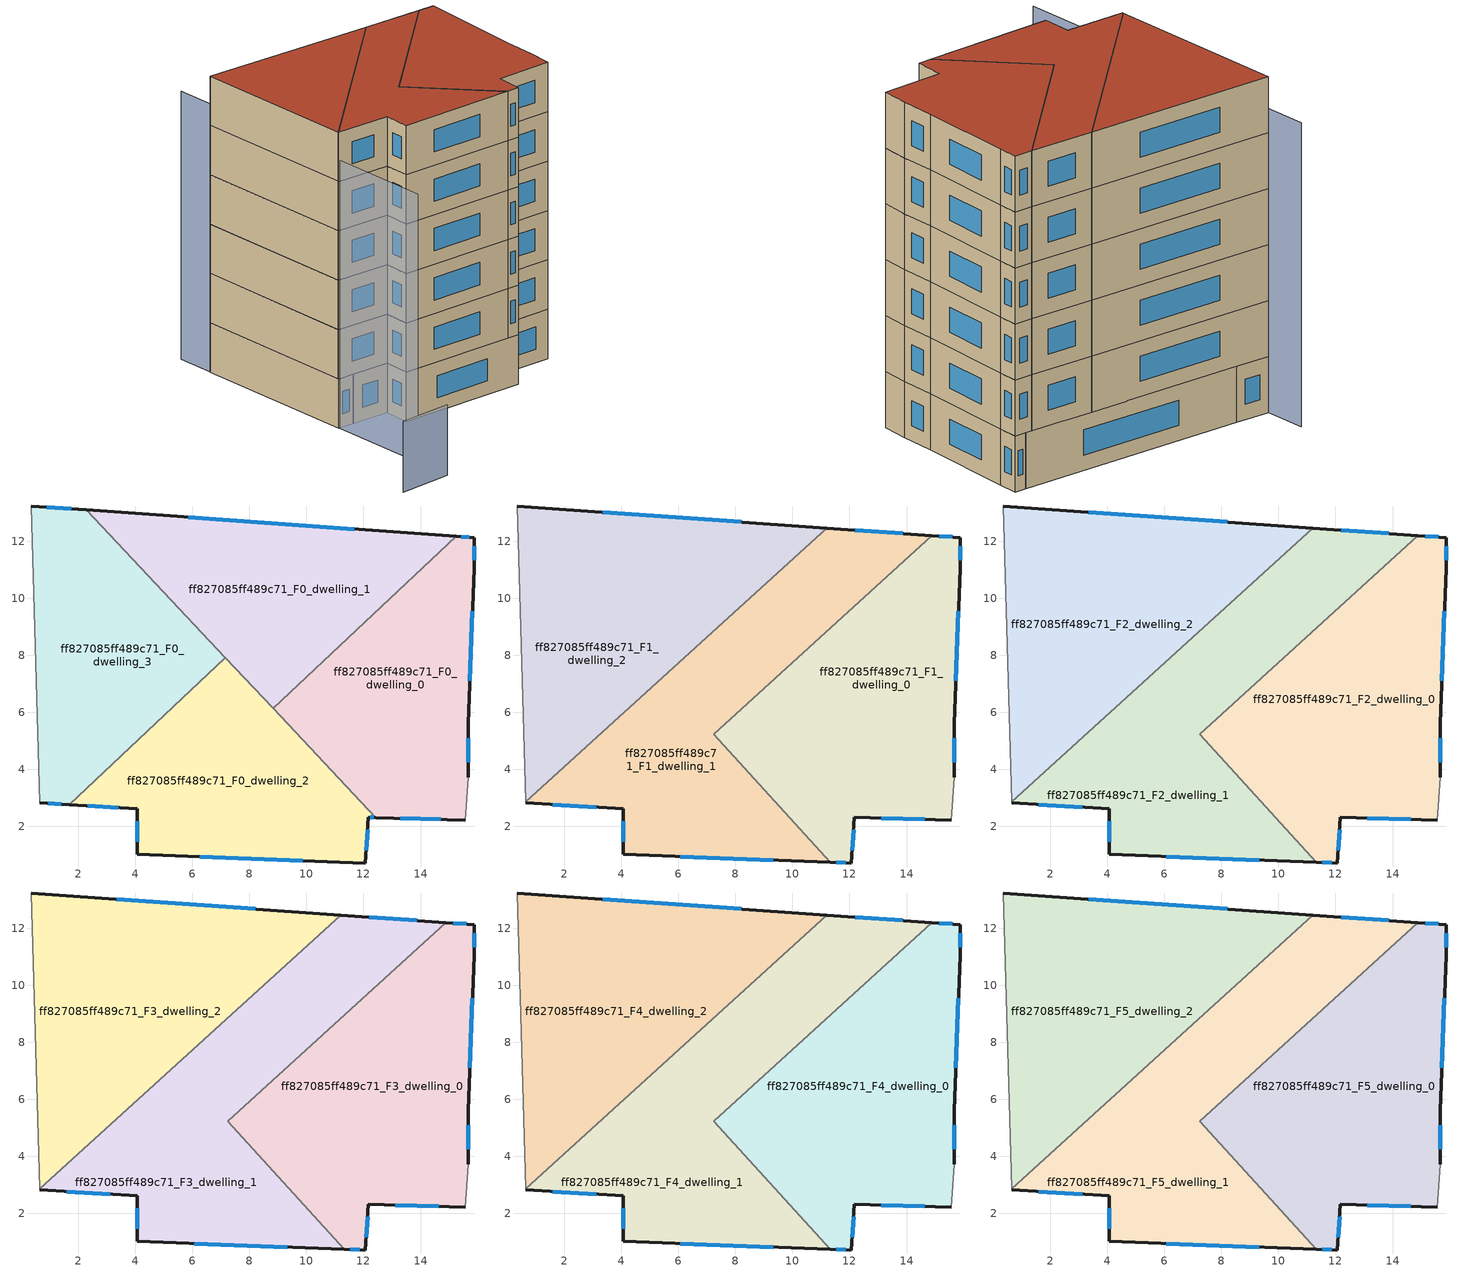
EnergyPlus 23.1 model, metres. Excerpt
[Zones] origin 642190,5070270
ff827085ff489c71_F0_dwelling_0
 floor ground (EU_floor_Construction): 15.88,12.13 15.88,11.03 15.67,5.62 15.67,3.72 15.57,2.22 12.43,2.31 8.83,6.14 15.25,12.17 z0
 wall outside (EU_wall_Construction): 15.67,3.72 15.67,5.62 15.88,11.03 15.88,12.13 15.25,12.17 / 12.43,2.31 15.57,2.22 z0:3
 wall adiabatic (EU_wall_Construction): 15.57,2.22 15.67,3.72 z0:3
 wall to ff827085ff489c71_F0_dwelling_1 (EU_wall_Construction): 15.25,12.17 8.83,6.14 z0:3
 wall to ff827085ff489c71_F0_dwelling_2 (EU_wall_Construction): 8.83,6.14 12.43,2.31 z0:3
 window (EU_Window_Construction): 15.7,12.14 15.42,12.16 / 15.88,11.33 15.88,11.82 / 15.73,7.11 15.82,9.54 / 15.67,4.24 15.67,5.1 / 13.3,2.29 14.71,2.25 z0.83:2.17
ff827085ff489c71_F0_dwelling_1
 floor ground (EU_floor_Construction): 15.25,12.17 8.83,6.14 2.29,13.09 z0
 wall outside (EU_wall_Construction): 15.25,12.17 2.29,13.09 z0:3
 wall to ff827085ff489c71_F0_dwelling_3 (EU_wall_Construction): 2.29,13.09 7.16,7.91 z0:3
 wall to ff827085ff489c71_F0_dwelling_2 (EU_wall_Construction): 7.16,7.91 8.83,6.14 z0:3
 window (EU_Window_Construction): 11.68,12.43 5.86,12.84 z0.83:2.17
 ceiling adiabatic (EU_roof_Construction): 14.88,12.2 11.19,12.46 6.72,8.38 8.56,6.43 z3
ff827085ff489c71_F0_dwelling_2
 floor ground (EU_floor_Construction): 7.16,7.91 12.43,2.31 12.17,2.32 12.07,0.72 4.06,1.02 4.06,2.62 1.69,2.76 z0
 wall outside (EU_wall_Construction): 1.69,2.76 4.06,2.62 4.06,1.02 12.07,0.72 12.17,2.32 12.43,2.31 z0:3
 wall to ff827085ff489c71_F0_dwelling_3 (EU_wall_Construction): 7.16,7.91 1.69,2.76 z0:3
 window (EU_Window_Construction): 4.06,2.18 4.06,1.46 / 2.34,2.72 3.41,2.66 / 12.24,2.32 12.36,2.32 / 12.1,1.16 12.14,1.88 / 6.27,0.94 9.87,0.8 z0.83:2.17
ff827085ff489c71_F0_dwelling_3
 floor ground (EU_floor_Construction): 2.29,13.09 7.16,7.91 1.69,2.76 0.66,2.82 0.36,13.23 z0
 wall outside (EU_wall_Construction): 2.29,13.09 0.36,13.23 / 0.66,2.82 1.69,2.76 z0:3
 wall adiabatic (EU_wall_Construction): 0.36,13.23 0.66,2.82 z0:3
 window (EU_Window_Construction): 1.76,13.13 0.89,13.19 / 0.94,2.81 1.4,2.78 z0.83:2.17
ff827085ff489c71_F1_dwelling_0
 floor to ff827085ff489c71_F0_dwelling_0 (EU_floor_Construction): 15.88,12.13 15.88,11.03 15.67,5.62 15.67,3.72 15.57,2.22 12.43,2.31 8.83,6.14 15.25,12.17 z3
 floor to ff827085ff489c71_F0_dwelling_2 (EU_floor_Construction): 8.56,6.43 12.43,2.31 12.17,2.32 12.07,0.72 11.33,0.75 7.24,5.23 z3
 floor to ff827085ff489c71_F0_dwelling_1 (EU_floor_Construction): 15.25,12.17 8.83,6.14 8.56,6.43 14.88,12.2 z3
 wall outside (EU_wall_Construction): 15.67,3.72 15.67,5.62 15.88,11.03 15.88,12.13 14.88,12.2 / 11.33,0.75 12.07,0.72 12.17,2.32 15.57,2.22 z3:6
 wall to ff827085ff489c71_F1_dwelling_1 (EU_wall_Construction): 14.88,12.2 7.24,5.23 11.33,0.75 z3:6
 wall adiabatic (EU_wall_Construction): 15.57,2.22 15.67,3.72 z3:6
 window (EU_Window_Construction): 15.6,12.15 15.15,12.18 / 15.88,11.33 15.88,11.82 / 15.73,7.11 15.82,9.54 / 15.67,4.24 15.67,5.1 / 13.11,2.29 14.64,2.25 / 12.1,1.16 12.14,1.88 / 11.53,0.74 11.86,0.73 z3.83:5.17
ff827085ff489c71_F1_dwelling_1
 floor to ff827085ff489c71_F0_dwelling_2 (EU_floor_Construction): 8.56,6.43 7.24,5.23 11.33,0.75 4.06,1.02 4.06,2.62 1.69,2.76 7.16,7.91 z3
 floor to ff827085ff489c71_F0_dwelling_3 (EU_floor_Construction): 6.72,8.38 7.16,7.91 1.69,2.76 0.66,2.82 0.66,2.86 z3
 floor adiabatic (EU_floor_Construction): 14.88,12.2 8.56,6.43 6.72,8.38 11.19,12.46 z3
 wall outside (EU_wall_Construction): 0.66,2.82 4.06,2.62 4.06,1.02 11.33,0.75 / 14.88,12.2 11.19,12.46 z3:6
 wall adiabatic (EU_wall_Construction): 0.66,2.86 0.66,2.82 z3:6
 wall to ff827085ff489c71_F1_dwelling_2 (EU_wall_Construction): 11.19,12.46 0.66,2.86 z3:6
 window (EU_Window_Construction): 6.06,0.95 9.33,0.82 / 4.06,2.18 4.06,1.46 / 1.6,2.77 3.13,2.68 / 13.87,12.27 12.21,12.39 z3.83:5.17
ff827085ff489c71_F1_dwelling_2
 floor to ff827085ff489c71_F0_dwelling_1 (EU_floor_Construction): 11.19,12.46 6.72,8.38 2.29,13.09 z3
 floor to ff827085ff489c71_F0_dwelling_3 (EU_floor_Construction): 2.29,13.09 6.72,8.38 0.66,2.86 0.36,13.23 z3
 wall outside (EU_wall_Construction): 11.19,12.46 0.36,13.23 z3:6
 wall adiabatic (EU_wall_Construction): 0.36,13.23 0.66,2.86 z3:6
 window (EU_Window_Construction): 8.21,12.67 3.34,13.02 z3.83:5.17
ff827085ff489c71_F2_dwelling_0
 floor to ff827085ff489c71_F1_dwelling_0 (EU_floor_Construction): 15.88,12.13 15.88,11.03 15.67,5.62 15.67,3.72 15.57,2.22 12.17,2.32 12.07,0.72 11.33,0.75 7.24,5.23 14.88,12.2 z6
 wall outside (EU_wall_Construction): 15.67,3.72 15.67,5.62 15.88,11.03 15.88,12.13 14.88,12.2 / 11.33,0.75 12.07,0.72 12.17,2.32 15.57,2.22 z6:9
 wall to ff827085ff489c71_F2_dwelling_1 (EU_wall_Construction): 14.88,12.2 7.24,5.23 11.33,0.75 z6:9
 wall adiabatic (EU_wall_Construction): 15.57,2.22 15.67,3.72 z6:9
 window (EU_Window_Construction): 15.6,12.15 15.15,12.18 / 15.88,11.33 15.88,11.82 / 15.73,7.11 15.82,9.54 / 15.67,4.24 15.67,5.1 / 13.11,2.29 14.64,2.25 / 12.1,1.16 12.14,1.88 / 11.53,0.74 11.86,0.73 z6.83:8.17
ff827085ff489c71_F2_dwelling_1
 floor to ff827085ff489c71_F1_dwelling_1 (EU_floor_Construction): 14.88,12.2 7.24,5.23 11.33,0.75 4.06,1.02 4.06,2.62 0.66,2.82 0.66,2.86 11.19,12.46 z6
 wall outside (EU_wall_Construction): 0.66,2.82 4.06,2.62 4.06,1.02 11.33,0.75 / 14.88,12.2 11.19,12.46 z6:9
 wall adiabatic (EU_wall_Construction): 0.66,2.86 0.66,2.82 z6:9
 wall to ff827085ff489c71_F2_dwelling_2 (EU_wall_Construction): 11.19,12.46 0.66,2.86 z6:9
 window (EU_Window_Construction): 6.06,0.95 9.33,0.82 / 4.06,2.18 4.06,1.46 / 1.6,2.77 3.13,2.68 / 13.87,12.27 12.21,12.39 z6.83:8.17
ff827085ff489c71_F2_dwelling_2
 floor to ff827085ff489c71_F1_dwelling_2 (EU_floor_Construction): 11.19,12.46 0.66,2.86 0.36,13.23 z6
 wall outside (EU_wall_Construction): 11.19,12.46 0.36,13.23 z6:9
 wall adiabatic (EU_wall_Construction): 0.36,13.23 0.66,2.86 z6:9
 window (EU_Window_Construction): 8.21,12.67 3.34,13.02 z6.83:8.17
ff827085ff489c71_F3_dwelling_0
 floor to ff827085ff489c71_F2_dwelling_0 (EU_floor_Construction): 15.88,12.13 15.88,11.03 15.67,5.62 15.67,3.72 15.57,2.22 12.17,2.32 12.07,0.72 11.33,0.75 7.24,5.23 14.88,12.2 z9
 wall outside (EU_wall_Construction): 15.67,3.72 15.67,5.62 15.88,11.03 15.88,12.13 14.88,12.2 / 11.33,0.75 12.07,0.72 12.17,2.32 15.57,2.22 z9:12
 wall to ff827085ff489c71_F3_dwelling_1 (EU_wall_Construction): 14.88,12.2 7.24,5.23 11.33,0.75 z9:12
 wall adiabatic (EU_wall_Construction): 15.57,2.22 15.67,3.72 z9:12
 window (EU_Window_Construction): 15.6,12.15 15.15,12.18 / 15.88,11.33 15.88,11.82 / 15.73,7.11 15.82,9.54 / 15.67,4.24 15.67,5.1 / 13.11,2.29 14.64,2.25 / 12.1,1.16 12.14,1.88 / 11.53,0.74 11.86,0.73 z9.83:11.17
ff827085ff489c71_F3_dwelling_1
 floor to ff827085ff489c71_F2_dwelling_1 (EU_floor_Construction): 14.88,12.2 7.24,5.23 11.33,0.75 4.06,1.02 4.06,2.62 0.66,2.82 0.66,2.86 11.19,12.46 z9
 wall outside (EU_wall_Construction): 0.66,2.82 4.06,2.62 4.06,1.02 11.33,0.75 / 14.88,12.2 11.19,12.46 z9:12
 wall adiabatic (EU_wall_Construction): 0.66,2.86 0.66,2.82 z9:12
 wall to ff827085ff489c71_F3_dwelling_2 (EU_wall_Construction): 11.19,12.46 0.66,2.86 z9:12
 window (EU_Window_Construction): 6.06,0.95 9.33,0.82 / 4.06,2.18 4.06,1.46 / 1.6,2.77 3.13,2.68 / 13.87,12.27 12.21,12.39 z9.83:11.17
ff827085ff489c71_F3_dwelling_2
 floor to ff827085ff489c71_F2_dwelling_2 (EU_floor_Construction): 11.19,12.46 0.66,2.86 0.36,13.23 z9
 wall outside (EU_wall_Construction): 11.19,12.46 0.36,13.23 z9:12
 wall adiabatic (EU_wall_Construction): 0.36,13.23 0.66,2.86 z9:12
 window (EU_Window_Construction): 8.21,12.67 3.34,13.02 z9.83:11.17
ff827085ff489c71_F4_dwelling_0
 floor to ff827085ff489c71_F3_dwelling_0 (EU_floor_Construction): 15.88,12.13 15.88,11.03 15.67,5.62 15.67,3.72 15.57,2.22 12.17,2.32 12.07,0.72 11.33,0.75 7.24,5.23 14.88,12.2 z12
 wall outside (EU_wall_Construction): 15.67,3.72 15.67,5.62 15.88,11.03 15.88,12.13 14.88,12.2 / 11.33,0.75 12.07,0.72 12.17,2.32 15.57,2.22 z12:15
 wall to ff827085ff489c71_F4_dwelling_1 (EU_wall_Construction): 14.88,12.2 7.24,5.23 11.33,0.75 z12:15
 wall adiabatic (EU_wall_Construction): 15.57,2.22 15.67,3.72 z12:15
 window (EU_Window_Construction): 15.6,12.15 15.15,12.18 / 15.88,11.33 15.88,11.82 / 15.73,7.11 15.82,9.54 / 15.67,4.24 15.67,5.1 / 13.11,2.29 14.64,2.25 / 12.1,1.16 12.14,1.88 / 11.53,0.74 11.86,0.73 z12.83:14.17
ff827085ff489c71_F4_dwelling_1
 floor to ff827085ff489c71_F3_dwelling_1 (EU_floor_Construction): 14.88,12.2 7.24,5.23 11.33,0.75 4.06,1.02 4.06,2.62 0.66,2.82 0.66,2.86 11.19,12.46 z12
 wall outside (EU_wall_Construction): 0.66,2.82 4.06,2.62 4.06,1.02 11.33,0.75 / 14.88,12.2 11.19,12.46 z12:15
 wall adiabatic (EU_wall_Construction): 0.66,2.86 0.66,2.82 z12:15
 wall to ff827085ff489c71_F4_dwelling_2 (EU_wall_Construction): 11.19,12.46 0.66,2.86 z12:15
 window (EU_Window_Construction): 6.06,0.95 9.33,0.82 / 4.06,2.18 4.06,1.46 / 1.6,2.77 3.13,2.68 / 13.87,12.27 12.21,12.39 z12.83:14.17
ff827085ff489c71_F4_dwelling_2
 floor to ff827085ff489c71_F3_dwelling_2 (EU_floor_Construction): 11.19,12.46 0.66,2.86 0.36,13.23 z12
 wall outside (EU_wall_Construction): 11.19,12.46 0.36,13.23 z12:15
 wall adiabatic (EU_wall_Construction): 0.36,13.23 0.66,2.86 z12:15
 window (EU_Window_Construction): 8.21,12.67 3.34,13.02 z12.83:14.17
ff827085ff489c71_F5_dwelling_0
 floor to ff827085ff489c71_F4_dwelling_0 (EU_floor_Construction): 15.88,12.13 15.88,11.03 15.67,5.62 15.67,3.72 15.57,2.22 12.17,2.32 12.07,0.72 11.33,0.75 7.24,5.23 14.88,12.2 z15
 wall outside (EU_wall_Construction): 15.67,3.72 15.67,5.62 15.88,11.03 15.88,12.13 14.88,12.2 / 11.33,0.75 12.07,0.72 12.17,2.32 15.57,2.22 z15:18
 wall to ff827085ff489c71_F5_dwelling_1 (EU_wall_Construction): 14.88,12.2 7.24,5.23 11.33,0.75 z15:18
 wall adiabatic (EU_wall_Construction): 15.57,2.22 15.67,3.72 z15:18
 window (EU_Window_Construction): 15.6,12.15 15.15,12.18 / 15.88,11.33 15.88,11.82 / 15.73,7.11 15.82,9.54 / 15.67,4.24 15.67,5.1 / 13.11,2.29 14.64,2.25 / 12.1,1.16 12.14,1.88 / 11.53,0.74 11.86,0.73 z15.83:17.17
 roof outside (EU_roof_Construction): 15.57,2.22 15.67,3.72 15.67,5.62 15.88,11.03 15.88,12.13 14.88,12.2 7.24,5.23 11.33,0.75 12.07,0.72 12.17,2.32 z18
ff827085ff489c71_F5_dwelling_1
 floor to ff827085ff489c71_F4_dwelling_1 (EU_floor_Construction): 14.88,12.2 7.24,5.23 11.33,0.75 4.06,1.02 4.06,2.62 0.66,2.82 0.66,2.86 11.19,12.46 z15
 wall outside (EU_wall_Construction): 0.66,2.82 4.06,2.62 4.06,1.02 11.33,0.75 / 14.88,12.2 11.19,12.46 z15:18
 wall adiabatic (EU_wall_Construction): 0.66,2.86 0.66,2.82 z15:18
 wall to ff827085ff489c71_F5_dwelling_2 (EU_wall_Construction): 11.19,12.46 0.66,2.86 z15:18
 window (EU_Window_Construction): 6.06,0.95 9.33,0.82 / 4.06,2.18 4.06,1.46 / 1.6,2.77 3.13,2.68 / 13.87,12.27 12.21,12.39 z15.83:17.17
 roof outside (EU_roof_Construction): 11.33,0.75 7.24,5.23 14.88,12.2 11.19,12.46 0.66,2.86 0.66,2.82 4.06,2.62 4.06,1.02 z18
ff827085ff489c71_F5_dwelling_2
 floor to ff827085ff489c71_F4_dwelling_2 (EU_floor_Construction): 11.19,12.46 0.66,2.86 0.36,13.23 z15
 wall outside (EU_wall_Construction): 11.19,12.46 0.36,13.23 z15:18
 wall adiabatic (EU_wall_Construction): 0.36,13.23 0.66,2.86 z15:18
 window (EU_Window_Construction): 8.21,12.67 3.34,13.02 z15.83:17.17
 roof outside (EU_roof_Construction): 11.19,12.46 0.36,13.23 0.66,2.86 z18
shading: -2.36,-5.97 0.96,-5.88 z0:4.3; 0.29,15.58 0.89,-3.49 z0:16.3
[Building]
EU S2 Campaign: North Axis=0; Terrain=City; Solar Distribution=FullExterior
[Site:Location]
Lyon-Bron: Latitude=45.75; Longitude=5; Time Zone=1; Elevation=198
[SizingPeriod:WeatherFileDays]
AnnualSizingPeriod: Begin Month=1; Begin Day of Month=1; End Month=12; End Day of Month=31; Day of Week for Start Day=Monday; Use Weather File Daylight Saving Period=No; Use Weather File Rain and Snow Indicators=No
[MATERIAL]
EU_InternalMass_Material: Roughness=MediumRough; Thickness=0.1; Conductivity=1; Density=1800; Specific Heat=900; Thermal Absorptance=0.9; Solar Absorptance=0.7; Visible Absorptance=0.7
[MATERIAL:NOMASS] Roughness=MediumRough; Thermal Absorptance=0.9; Solar Absorptance=0.7; Visible Absorptance=0.7
Name | Thermal Resistance
EU_wall_NoMass | 0.87146
EU_roof_NoMass | 0.842276
EU_floor_NoMass | 0.496999
[WINDOWMATERIAL:SIMPLEGLAZINGSYSTEM]
EU_Window_SimpleGlazing: UFactor=2.2525; Solar Heat Gain Coefficient=0.76; Visible Transmittance=0.76
[CONSTRUCTION]
EU_wall_Construction: EU_wall_NoMass
EU_roof_Construction: EU_roof_NoMass
EU_floor_Construction: EU_floor_NoMass
EU_Window_Construction: EU_Window_SimpleGlazing
EU_InternalMass_Construction: EU_InternalMass_Material
[ZONE] Type=1; Multiplier=1; Ceiling Height=autocalculate; Floor Area=autocalculate; Part of Total Floor Area=Yes
Name | Volume
ff827085ff489c71_F0_dwelling_0; ff827085ff489c71_F0_dwelling_1; ff827085ff489c71_F0_dwelling_3 | 126.133
ff827085ff489c71_F1_dwelling_0; ff827085ff489c71_F2_dwelling_0; ff827085ff489c71_F3_dwelling_0; ff827085ff489c71_F4_dwelling_0; ff827085ff489c71_F5_dwelling_0 | 168.187
ff827085ff489c71_F1_dwelling_1; ff827085ff489c71_F2_dwelling_1; ff827085ff489c71_F3_dwelling_1; ff827085ff489c71_F4_dwelling_1; ff827085ff489c71_F5_dwelling_1 | 168.174
ff827085ff489c71_F0_dwelling_2 | 126.142
ff827085ff489c71_F1_dwelling_2; ff827085ff489c71_F2_dwelling_2; ff827085ff489c71_F3_dwelling_2; ff827085ff489c71_F4_dwelling_2; ff827085ff489c71_F5_dwelling_2 | 168.181
[INTERNALMASS] Construction=EU_InternalMass_Construction
Name | Zone or ZoneList | Surface Area
ff827085ff489c71_F0_dwelling_0_EU_InternalMass | ff827085ff489c71_F0_dwelling_0 | 42.0446
ff827085ff489c71_F0_dwelling_1_EU_InternalMass | ff827085ff489c71_F0_dwelling_1 | 42.0425
ff827085ff489c71_F0_dwelling_2_EU_InternalMass | ff827085ff489c71_F0_dwelling_2 | 42.0481
ff827085ff489c71_F0_dwelling_3_EU_InternalMass | ff827085ff489c71_F0_dwelling_3 | 42.0423
ff827085ff489c71_F1_dwelling_0_EU_InternalMass | ff827085ff489c71_F1_dwelling_0 | 56.0625
ff827085ff489c71_F1_dwelling_1_EU_InternalMass | ff827085ff489c71_F1_dwelling_1 | 56.0582
ff827085ff489c71_F1_dwelling_2_EU_InternalMass | ff827085ff489c71_F1_dwelling_2 | 56.0618
ff827085ff489c71_F2_dwelling_0_EU_InternalMass | ff827085ff489c71_F2_dwelling_0 | 56.0625
ff827085ff489c71_F2_dwelling_1_EU_InternalMass | ff827085ff489c71_F2_dwelling_1 | 56.0582
ff827085ff489c71_F2_dwelling_2_EU_InternalMass | ff827085ff489c71_F2_dwelling_2 | 56.0618
ff827085ff489c71_F3_dwelling_0_EU_InternalMass | ff827085ff489c71_F3_dwelling_0 | 56.0625
ff827085ff489c71_F3_dwelling_1_EU_InternalMass | ff827085ff489c71_F3_dwelling_1 | 56.0582
ff827085ff489c71_F3_dwelling_2_EU_InternalMass | ff827085ff489c71_F3_dwelling_2 | 56.0618
ff827085ff489c71_F4_dwelling_0_EU_InternalMass | ff827085ff489c71_F4_dwelling_0 | 56.0625
ff827085ff489c71_F4_dwelling_1_EU_InternalMass | ff827085ff489c71_F4_dwelling_1 | 56.0582
ff827085ff489c71_F4_dwelling_2_EU_InternalMass | ff827085ff489c71_F4_dwelling_2 | 56.0618
ff827085ff489c71_F5_dwelling_0_EU_InternalMass | ff827085ff489c71_F5_dwelling_0 | 56.0625
ff827085ff489c71_F5_dwelling_1_EU_InternalMass | ff827085ff489c71_F5_dwelling_1 | 56.0582
ff827085ff489c71_F5_dwelling_2_EU_InternalMass | ff827085ff489c71_F5_dwelling_2 | 56.0618
[OTHEREQUIPMENT] Fuel Type=Electricity; Design Level Calculation Method=Watts/Area; Power per Zone Floor Area=1; Fraction Latent=0; Fraction Radiant=0; Fraction Lost=0; Carbon Dioxide Generation Rate=0; EndUse Subcategory=EU_Step8_InternalGains
Name | Zone or ZoneList or Space or SpaceList | Schedule
EU_Step8_InternalGain_ff827085ff489c71_F0_dwelling_0_f000 | ff827085ff489c71_F0_dwelling_0 | EU_Step8_GainSchedule_ff827085ff489c71_F0_dwelling_0_f000
EU_Step8_InternalGain_ff827085ff489c71_F0_dwelling_1_f000 | ff827085ff489c71_F0_dwelling_1 | EU_Step8_GainSchedule_ff827085ff489c71_F0_dwelling_1_f000
EU_Step8_InternalGain_ff827085ff489c71_F0_dwelling_2_f000 | ff827085ff489c71_F0_dwelling_2 | EU_Step8_GainSchedule_ff827085ff489c71_F0_dwelling_2_f000
EU_Step8_InternalGain_ff827085ff489c71_F0_dwelling_3_f000 | ff827085ff489c71_F0_dwelling_3 | EU_Step8_GainSchedule_ff827085ff489c71_F0_dwelling_3_f000
EU_Step8_InternalGain_ff827085ff489c71_F1_dwelling_0_f000 | ff827085ff489c71_F1_dwelling_0 | EU_Step8_GainSchedule_ff827085ff489c71_F1_dwelling_0_f000
EU_Step8_InternalGain_ff827085ff489c71_F1_dwelling_1_f000 | ff827085ff489c71_F1_dwelling_1 | EU_Step8_GainSchedule_ff827085ff489c71_F1_dwelling_1_f000
EU_Step8_InternalGain_ff827085ff489c71_F1_dwelling_2_f000 | ff827085ff489c71_F1_dwelling_2 | EU_Step8_GainSchedule_ff827085ff489c71_F1_dwelling_2_f000
EU_Step8_InternalGain_ff827085ff489c71_F2_dwelling_0_f000 | ff827085ff489c71_F2_dwelling_0 | EU_Step8_GainSchedule_ff827085ff489c71_F2_dwelling_0_f000
EU_Step8_InternalGain_ff827085ff489c71_F2_dwelling_1_f000 | ff827085ff489c71_F2_dwelling_1 | EU_Step8_GainSchedule_ff827085ff489c71_F2_dwelling_1_f000
EU_Step8_InternalGain_ff827085ff489c71_F2_dwelling_2_f000 | ff827085ff489c71_F2_dwelling_2 | EU_Step8_GainSchedule_ff827085ff489c71_F2_dwelling_2_f000
EU_Step8_InternalGain_ff827085ff489c71_F3_dwelling_0_f000 | ff827085ff489c71_F3_dwelling_0 | EU_Step8_GainSchedule_ff827085ff489c71_F3_dwelling_0_f000
EU_Step8_InternalGain_ff827085ff489c71_F3_dwelling_1_f000 | ff827085ff489c71_F3_dwelling_1 | EU_Step8_GainSchedule_ff827085ff489c71_F3_dwelling_1_f000
EU_Step8_InternalGain_ff827085ff489c71_F3_dwelling_2_f000 | ff827085ff489c71_F3_dwelling_2 | EU_Step8_GainSchedule_ff827085ff489c71_F3_dwelling_2_f000
EU_Step8_InternalGain_ff827085ff489c71_F4_dwelling_0_f000 | ff827085ff489c71_F4_dwelling_0 | EU_Step8_GainSchedule_ff827085ff489c71_F4_dwelling_0_f000
EU_Step8_InternalGain_ff827085ff489c71_F4_dwelling_1_f000 | ff827085ff489c71_F4_dwelling_1 | EU_Step8_GainSchedule_ff827085ff489c71_F4_dwelling_1_f000
EU_Step8_InternalGain_ff827085ff489c71_F4_dwelling_2_f000 | ff827085ff489c71_F4_dwelling_2 | EU_Step8_GainSchedule_ff827085ff489c71_F4_dwelling_2_f000
EU_Step8_InternalGain_ff827085ff489c71_F5_dwelling_0_f000 | ff827085ff489c71_F5_dwelling_0 | EU_Step8_GainSchedule_ff827085ff489c71_F5_dwelling_0_f000
EU_Step8_InternalGain_ff827085ff489c71_F5_dwelling_1_f000 | ff827085ff489c71_F5_dwelling_1 | EU_Step8_GainSchedule_ff827085ff489c71_F5_dwelling_1_f000
EU_Step8_InternalGain_ff827085ff489c71_F5_dwelling_2_f000 | ff827085ff489c71_F5_dwelling_2 | EU_Step8_GainSchedule_ff827085ff489c71_F5_dwelling_2_f000
[ZONEVENTILATION:DESIGNFLOWRATE] Schedule=EU_AlwaysOn; Design Flow Rate Calculation Method=AirChanges/Hour; Air Changes per Hour=0.425; Ventilation Type=Natural; Fan Pressure Rise=0; Fan Total Efficiency=1; Constant Term Coefficient=1; Temperature Term Coefficient=0; Velocity Term Coefficient=0; Velocity Squared Term Coefficient=0; Minimum Indoor Temperature=-100; Maximum Indoor Temperature=100; Delta Temperature=-100; Minimum Outdoor Temperature=-100; Maximum Outdoor Temperature=100; Maximum Wind Speed=40
Name | Zone or ZoneList or Space or SpaceList
EU_ConstantAir_ff827085ff489c71_F0_dwelling_0 | ff827085ff489c71_F0_dwelling_0
EU_ConstantAir_ff827085ff489c71_F0_dwelling_1 | ff827085ff489c71_F0_dwelling_1
EU_ConstantAir_ff827085ff489c71_F0_dwelling_2 | ff827085ff489c71_F0_dwelling_2
EU_ConstantAir_ff827085ff489c71_F0_dwelling_3 | ff827085ff489c71_F0_dwelling_3
EU_ConstantAir_ff827085ff489c71_F1_dwelling_0 | ff827085ff489c71_F1_dwelling_0
EU_ConstantAir_ff827085ff489c71_F1_dwelling_1 | ff827085ff489c71_F1_dwelling_1
EU_ConstantAir_ff827085ff489c71_F1_dwelling_2 | ff827085ff489c71_F1_dwelling_2
EU_ConstantAir_ff827085ff489c71_F2_dwelling_0 | ff827085ff489c71_F2_dwelling_0
EU_ConstantAir_ff827085ff489c71_F2_dwelling_1 | ff827085ff489c71_F2_dwelling_1
EU_ConstantAir_ff827085ff489c71_F2_dwelling_2 | ff827085ff489c71_F2_dwelling_2
EU_ConstantAir_ff827085ff489c71_F3_dwelling_0 | ff827085ff489c71_F3_dwelling_0
EU_ConstantAir_ff827085ff489c71_F3_dwelling_1 | ff827085ff489c71_F3_dwelling_1
EU_ConstantAir_ff827085ff489c71_F3_dwelling_2 | ff827085ff489c71_F3_dwelling_2
EU_ConstantAir_ff827085ff489c71_F4_dwelling_0 | ff827085ff489c71_F4_dwelling_0
EU_ConstantAir_ff827085ff489c71_F4_dwelling_1 | ff827085ff489c71_F4_dwelling_1
EU_ConstantAir_ff827085ff489c71_F4_dwelling_2 | ff827085ff489c71_F4_dwelling_2
EU_ConstantAir_ff827085ff489c71_F5_dwelling_0 | ff827085ff489c71_F5_dwelling_0
EU_ConstantAir_ff827085ff489c71_F5_dwelling_1 | ff827085ff489c71_F5_dwelling_1
EU_ConstantAir_ff827085ff489c71_F5_dwelling_2 | ff827085ff489c71_F5_dwelling_2
[HVACTEMPLATE:THERMOSTAT] Constant Heating Setpoint=20; Constant Cooling Setpoint=50
EU_HeatOnly_ff827085ff489c71_F0_dwelling_0; EU_HeatOnly_ff827085ff489c71_F0_dwelling_1; EU_HeatOnly_ff827085ff489c71_F0_dwelling_2; EU_HeatOnly_ff827085ff489c71_F0_dwelling_3; EU_HeatOnly_ff827085ff489c71_F1_dwelling_0; EU_HeatOnly_ff827085ff489c71_F1_dwelling_1; EU_HeatOnly_ff827085ff489c71_F1_dwelling_2; EU_HeatOnly_ff827085ff489c71_F2_dwelling_0; EU_HeatOnly_ff827085ff489c71_F2_dwelling_1; EU_HeatOnly_ff827085ff489c71_F2_dwelling_2; EU_HeatOnly_ff827085ff489c71_F3_dwelling_0; EU_HeatOnly_ff827085ff489c71_F3_dwelling_1; EU_HeatOnly_ff827085ff489c71_F3_dwelling_2; EU_HeatOnly_ff827085ff489c71_F4_dwelling_0; EU_HeatOnly_ff827085ff489c71_F4_dwelling_1; EU_HeatOnly_ff827085ff489c71_F4_dwelling_2; EU_HeatOnly_ff827085ff489c71_F5_dwelling_0; EU_HeatOnly_ff827085ff489c71_F5_dwelling_1; EU_HeatOnly_ff827085ff489c71_F5_dwelling_2
[HVACTEMPLATE:ZONE:IDEALLOADSAIRSYSTEM] System Availability Schedule=EU_AlwaysOn; Maximum Heating Supply Air Temperature=50; Minimum Cooling Supply Air Temperature=13; Maximum Heating Supply Air Humidity Ratio=0.0156; Minimum Cooling Supply Air Humidity Ratio=0.0077; Heating Limit=NoLimit; Cooling Limit=NoLimit; Heating Availability Schedule=EU_AlwaysOn; Cooling Availability Schedule=EU_CoolingOff; Dehumidification Control Type=ConstantSensibleHeatRatio; Cooling Sensible Heat Ratio=0.7; Dehumidification Setpoint=60; Humidification Control Type=None; Humidification Setpoint=30; Outdoor Air Method=None; Outdoor Air Flow Rate per Person=0.00944; Outdoor Air Flow Rate per Zone Floor Area=0; Outdoor Air Flow Rate per Zone=0; Demand Controlled Ventilation Type=None; Outdoor Air Economizer Type=NoEconomizer; Heat Recovery Type=None; Sensible Heat Recovery Effectiveness=0.7; Latent Heat Recovery Effectiveness=0.65
Name | Template Thermostat
ff827085ff489c71_F0_dwelling_0 | EU_HeatOnly_ff827085ff489c71_F0_dwelling_0
ff827085ff489c71_F0_dwelling_1 | EU_HeatOnly_ff827085ff489c71_F0_dwelling_1
ff827085ff489c71_F0_dwelling_2 | EU_HeatOnly_ff827085ff489c71_F0_dwelling_2
ff827085ff489c71_F0_dwelling_3 | EU_HeatOnly_ff827085ff489c71_F0_dwelling_3
ff827085ff489c71_F1_dwelling_0 | EU_HeatOnly_ff827085ff489c71_F1_dwelling_0
ff827085ff489c71_F1_dwelling_1 | EU_HeatOnly_ff827085ff489c71_F1_dwelling_1
ff827085ff489c71_F1_dwelling_2 | EU_HeatOnly_ff827085ff489c71_F1_dwelling_2
ff827085ff489c71_F2_dwelling_0 | EU_HeatOnly_ff827085ff489c71_F2_dwelling_0
ff827085ff489c71_F2_dwelling_1 | EU_HeatOnly_ff827085ff489c71_F2_dwelling_1
ff827085ff489c71_F2_dwelling_2 | EU_HeatOnly_ff827085ff489c71_F2_dwelling_2
ff827085ff489c71_F3_dwelling_0 | EU_HeatOnly_ff827085ff489c71_F3_dwelling_0
ff827085ff489c71_F3_dwelling_1 | EU_HeatOnly_ff827085ff489c71_F3_dwelling_1
ff827085ff489c71_F3_dwelling_2 | EU_HeatOnly_ff827085ff489c71_F3_dwelling_2
ff827085ff489c71_F4_dwelling_0 | EU_HeatOnly_ff827085ff489c71_F4_dwelling_0
ff827085ff489c71_F4_dwelling_1 | EU_HeatOnly_ff827085ff489c71_F4_dwelling_1
ff827085ff489c71_F4_dwelling_2 | EU_HeatOnly_ff827085ff489c71_F4_dwelling_2
ff827085ff489c71_F5_dwelling_0 | EU_HeatOnly_ff827085ff489c71_F5_dwelling_0
ff827085ff489c71_F5_dwelling_1 | EU_HeatOnly_ff827085ff489c71_F5_dwelling_1
ff827085ff489c71_F5_dwelling_2 | EU_HeatOnly_ff827085ff489c71_F5_dwelling_2
[SIZING:ZONE] Zone Cooling Design Supply Air Temperature Input Method=SupplyAirTemperature; Zone Cooling Design Supply Air Temperature=13; Zone Heating Design Supply Air Temperature Input Method=SupplyAirTemperature; Zone Heating Design Supply Air Temperature=50; Zone Cooling Design Supply Air Humidity Ratio=0.008; Zone Heating Design Supply Air Humidity Ratio=0.008; Cooling Design Air Flow Method=DesignDay; Cooling Design Air Flow Rate=0; Cooling Minimum Air Flow per Zone Floor Area=0.000762; Cooling Minimum Air Flow=0; Cooling Minimum Air Flow Fraction=0.2; Heating Design Air Flow Method=DesignDay; Heating Design Air Flow Rate=0; Heating Maximum Air Flow per Zone Floor Area=0.002032; Heating Maximum Air Flow=0.141576; Heating Maximum Air Flow Fraction=0.3; Account for Dedicated Outdoor Air System=No; Dedicated Outdoor Air System Control Strategy=NeutralSupplyAir; Dedicated Outdoor Air Low Setpoint Temperature for Design=autosize; Dedicated Outdoor Air High Setpoint Temperature for Design=autosize; Zone Load Sizing Method=Sensible Load Only No Latent Load; Zone Latent Cooling Design Supply Air Humidity Ratio Input Method=HumidityRatioDifference; Zone Cooling Design Supply Air Humidity Ratio Difference=0.005; Zone Latent Heating Design Supply Air Humidity Ratio Input Method=HumidityRatioDifference; Zone Humidification Design Supply Air Humidity Ratio Difference=0.005
ff827085ff489c71_F0_dwelling_0; ff827085ff489c71_F0_dwelling_1; ff827085ff489c71_F0_dwelling_2; ff827085ff489c71_F0_dwelling_3; ff827085ff489c71_F1_dwelling_0; ff827085ff489c71_F1_dwelling_1; ff827085ff489c71_F1_dwelling_2; ff827085ff489c71_F2_dwelling_0; ff827085ff489c71_F2_dwelling_1; ff827085ff489c71_F2_dwelling_2; ff827085ff489c71_F3_dwelling_0; ff827085ff489c71_F3_dwelling_1; ff827085ff489c71_F3_dwelling_2; ff827085ff489c71_F4_dwelling_0; ff827085ff489c71_F4_dwelling_1; ff827085ff489c71_F4_dwelling_2; ff827085ff489c71_F5_dwelling_0; ff827085ff489c71_F5_dwelling_1; ff827085ff489c71_F5_dwelling_2
[SCHEDULE:CONSTANT]
Name | Hourly Value
EU_AlwaysOn | 1
EU_CoolingOff | 0
[SCHEDULE:FILE] Column Number=1; Rows to Skip at Top=0; Number of Hours of Data=8760; Column Separator=Comma; Interpolate to Timestep=No; Minutes per Item=60; Adjust Schedule for Daylight Savings=Yes
Name | File
EU_Step8_GainSchedule_ff827085ff489c71_F0_dwelling_0_f000 | ../../schedules/ff827085ff489c71/ff827085ff489c71_F0_dwelling_0_f000_gain.csv
EU_Step8_GainSchedule_ff827085ff489c71_F0_dwelling_1_f000 | ../../schedules/ff827085ff489c71/ff827085ff489c71_F0_dwelling_1_f000_gain.csv
EU_Step8_GainSchedule_ff827085ff489c71_F0_dwelling_2_f000 | ../../schedules/ff827085ff489c71/ff827085ff489c71_F0_dwelling_2_f000_gain.csv
EU_Step8_GainSchedule_ff827085ff489c71_F0_dwelling_3_f000 | ../../schedules/ff827085ff489c71/ff827085ff489c71_F0_dwelling_3_f000_gain.csv
EU_Step8_GainSchedule_ff827085ff489c71_F1_dwelling_0_f000 | ../../schedules/ff827085ff489c71/ff827085ff489c71_F1_dwelling_0_f000_gain.csv
EU_Step8_GainSchedule_ff827085ff489c71_F1_dwelling_1_f000 | ../../schedules/ff827085ff489c71/ff827085ff489c71_F1_dwelling_1_f000_gain.csv
EU_Step8_GainSchedule_ff827085ff489c71_F1_dwelling_2_f000 | ../../schedules/ff827085ff489c71/ff827085ff489c71_F1_dwelling_2_f000_gain.csv
EU_Step8_GainSchedule_ff827085ff489c71_F2_dwelling_0_f000 | ../../schedules/ff827085ff489c71/ff827085ff489c71_F2_dwelling_0_f000_gain.csv
EU_Step8_GainSchedule_ff827085ff489c71_F2_dwelling_1_f000 | ../../schedules/ff827085ff489c71/ff827085ff489c71_F2_dwelling_1_f000_gain.csv
EU_Step8_GainSchedule_ff827085ff489c71_F2_dwelling_2_f000 | ../../schedules/ff827085ff489c71/ff827085ff489c71_F2_dwelling_2_f000_gain.csv
EU_Step8_GainSchedule_ff827085ff489c71_F3_dwelling_0_f000 | ../../schedules/ff827085ff489c71/ff827085ff489c71_F3_dwelling_0_f000_gain.csv
EU_Step8_GainSchedule_ff827085ff489c71_F3_dwelling_1_f000 | ../../schedules/ff827085ff489c71/ff827085ff489c71_F3_dwelling_1_f000_gain.csv
EU_Step8_GainSchedule_ff827085ff489c71_F3_dwelling_2_f000 | ../../schedules/ff827085ff489c71/ff827085ff489c71_F3_dwelling_2_f000_gain.csv
EU_Step8_GainSchedule_ff827085ff489c71_F4_dwelling_0_f000 | ../../schedules/ff827085ff489c71/ff827085ff489c71_F4_dwelling_0_f000_gain.csv
EU_Step8_GainSchedule_ff827085ff489c71_F4_dwelling_1_f000 | ../../schedules/ff827085ff489c71/ff827085ff489c71_F4_dwelling_1_f000_gain.csv
EU_Step8_GainSchedule_ff827085ff489c71_F4_dwelling_2_f000 | ../../schedules/ff827085ff489c71/ff827085ff489c71_F4_dwelling_2_f000_gain.csv
EU_Step8_GainSchedule_ff827085ff489c71_F5_dwelling_0_f000 | ../../schedules/ff827085ff489c71/ff827085ff489c71_F5_dwelling_0_f000_gain.csv
EU_Step8_GainSchedule_ff827085ff489c71_F5_dwelling_1_f000 | ../../schedules/ff827085ff489c71/ff827085ff489c71_F5_dwelling_1_f000_gain.csv
EU_Step8_GainSchedule_ff827085ff489c71_F5_dwelling_2_f000 | ../../schedules/ff827085ff489c71/ff827085ff489c71_F5_dwelling_2_f000_gain.csv
